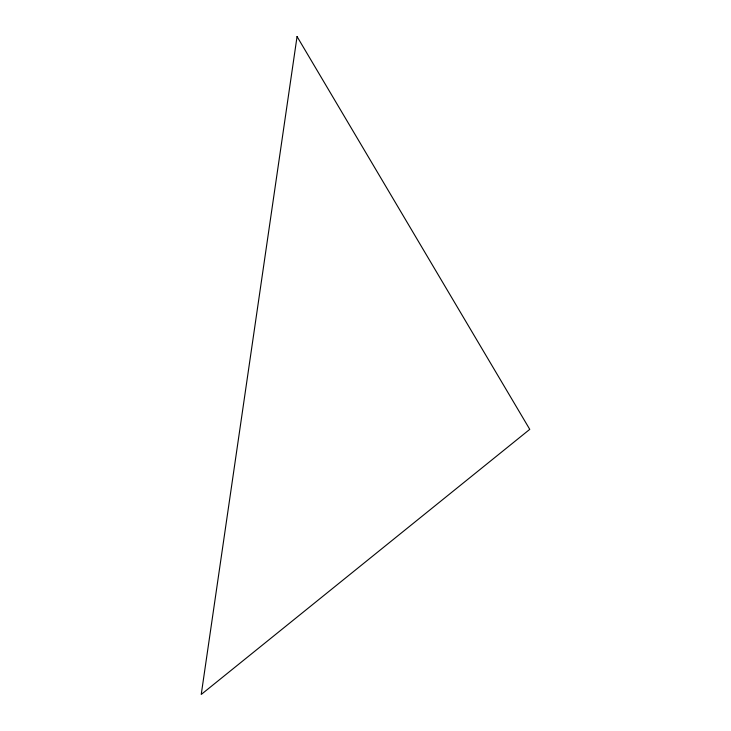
<?xml version="1.0" encoding="UTF-8"?>
<svg xmlns="http://www.w3.org/2000/svg" width="731" height="731" viewBox="0 0 731 731"><rect width="100%" height="100%" fill="white"/><g stroke="black" fill="none" stroke-linecap="round" stroke-linejoin="round"><path stroke-width="1.1" d="M297.06 36.55L201.235 694.45L529.765 429.353L297.06 36.55"/></g></svg>
